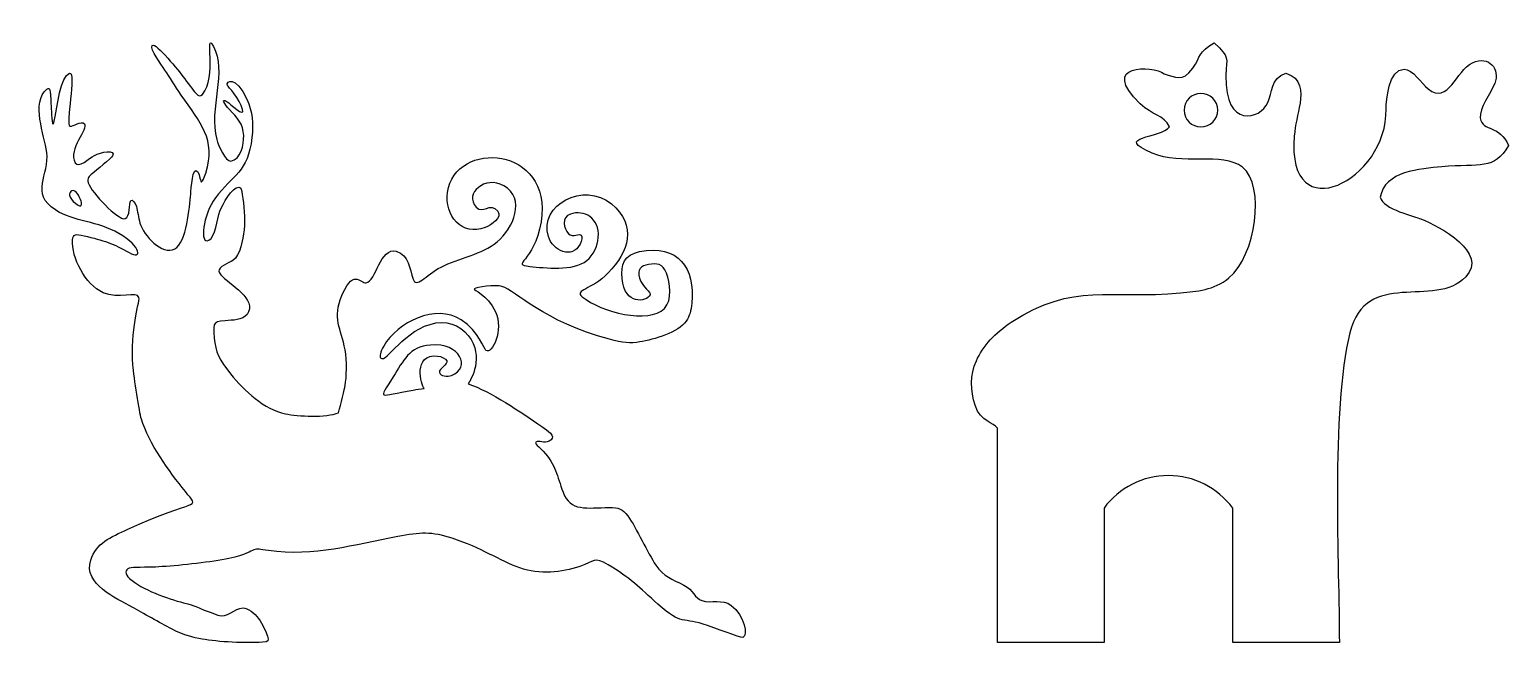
# Model space of a CAD drawing. Header units: centimetres. Extents: x 2 to 128, y -104 to 2.
# Drawn here: x 2.83 to 27.48, y -56.7 to -46.47 of the extents above; entities that cross this region are included whole.
import ezdxf

# ---------------------------------------------------------------- set-up
doc = ezdxf.new("R2010")
doc.units = ezdxf.units.CM
doc.header["$MEASUREMENT"] = 0
doc.layers.add('layer 1', color=7, linetype='Continuous')

msp = doc.modelspace()

# ---------------------------------------------------------------- linework, layer by layer
at = {"layer": 'layer 1', "color": 250}
for points, knots in [([(4.55338, -52.05942), (4.56776, -52.26962), (4.66214, -52.85267), (4.69447, -52.96084), (4.69447, -52.96084), (4.81652, -53.36923), (5.15555, -53.83129), (5.42721, -54.16921), (5.42721, -54.16921), (5.68268, -54.48702), (5.6169, -54.26668), (4.46746, -54.79903), (4.46746, -54.79903), (4.17456, -54.93468), (3.94425, -55.0262), (3.84997, -55.31639), (3.84997, -55.31639), (3.72113, -55.71293), (4.27374, -55.94735), (4.54179, -56.09817), (4.54179, -56.09817), (4.71872, -56.19775), (4.99572, -56.35557), (5.20535, -56.46597), (5.20535, -56.46597), (5.41494, -56.57639), (5.55407, -56.60066), (5.70693, -56.62975), (5.70693, -56.62975), (5.96841, -56.67946), (6.44714, -56.70288), (6.71155, -56.68256), (6.71155, -56.68256), (6.81798, -56.67437), (6.8232, -56.65655), (6.79718, -56.58278), (6.79718, -56.58278), (6.77119, -56.50901), (6.71393, -56.3792), (6.64809, -56.28835), (6.64809, -56.28835), (6.58222, -56.19749), (6.4646, -56.10798), (6.38617, -56.11009), (6.38617, -56.11009), (6.25347, -56.11367), (6.11563, -56.2876), (5.97124, -56.23358), (5.97124, -56.23358), (5.5667, -56.08228), (5.62306, -56.08417), (5.39576, -56.02558), (5.39576, -56.02558), (5.13126, -55.9574), (4.69768, -55.80503), (4.49839, -55.62067), (4.49839, -55.62067), (4.41161, -55.5404), (4.41634, -55.47412), (4.49302, -55.44967), (4.49302, -55.44967), (4.56965, -55.42523), (4.71826, -55.44252), (5.04288, -55.42272), (5.04288, -55.42272), (5.36746, -55.40291), (5.86809, -55.34591), (6.15437, -55.28634), (6.15437, -55.28634), (6.44064, -55.22677), (6.51259, -55.16465), (6.56934, -55.14206), (6.56934, -55.14206), (6.62606, -55.11946), (6.66753, -55.13639), (6.81134, -55.15593), (6.81134, -55.15593), (7.57322, -55.25929), (8.23712, -55.06064), (8.96706, -54.92057), (8.96706, -54.92057), (9.33935, -54.84913), (9.53048, -54.83757), (9.87609, -54.95026), (9.87609, -54.95026), (10.3631, -55.10906), (10.66872, -55.32461), (11.00319, -55.44466), (11.00319, -55.44466), (11.32899, -55.5616), (11.70317, -55.52128), (12.00149, -55.41927), (12.00149, -55.41927), (12.24911, -55.3346), (12.23629, -55.25139), (12.47262, -55.39101), (12.47262, -55.39101), (12.84487, -55.61095), (12.99171, -55.76884), (13.30506, -56.04965), (13.30506, -56.04965), (13.70639, -56.4093), (13.71027, -56.26047), (14.1297, -56.40249), (14.1297, -56.40249), (14.20921, -56.42941), (14.682, -56.61271), (14.71952, -56.6022), (14.71952, -56.6022), (14.81413, -56.57568), (14.7476, -56.24096), (14.52431, -56.06779), (14.52431, -56.06779), (14.37829, -55.95456), (14.19081, -56.04005), (14.03454, -55.98869), (14.03454, -55.98869), (13.92207, -55.95173), (13.89279, -55.8136), (13.73613, -55.73067), (13.73613, -55.73067), (13.53863, -55.62612), (13.40784, -55.59642), (13.26931, -55.39652), (13.26931, -55.39652), (13.1346, -55.2021), (12.95151, -54.77916), (12.802, -54.5774), (12.802, -54.5774), (12.71193, -54.45584), (12.64689, -54.43767), (12.49635, -54.43782), (12.49635, -54.43782), (12.11644, -54.4382), (11.84468, -54.51094), (11.72305, -54.18245), (11.72305, -54.18245), (11.61944, -53.90261), (11.607, -53.72895), (11.39177, -53.49613), (11.39177, -53.49613), (11.34654, -53.44719), (11.20778, -53.34919), (11.28856, -53.33601), (11.28856, -53.33601), (11.35466, -53.32522), (11.43744, -53.38215), (11.52547, -53.307), (11.52547, -53.307), (11.5962, -53.2466), (11.47024, -53.15237), (11.3687, -53.08428), (11.3687, -53.08428), (11.0213, -52.85138), (10.5169, -52.49639), (10.14299, -52.37687), (10.14299, -52.37687), (10.14299, -52.37687), (10.14282, -52.37441), (10.14282, -52.37441), (10.14282, -52.37441), (10.14625, -52.36266), (10.40582, -51.99847), (10.18924, -51.63666), (10.18924, -51.63666), (10.0722, -51.44113), (9.85639, -51.31726), (9.6047, -51.36), (9.6047, -51.36), (9.06723, -51.45129), (8.77848, -52.0417), (8.68256, -51.94268), (8.68256, -51.94268), (8.66018, -51.91958), (8.67419, -51.84674), (8.73351, -51.74432), (8.73351, -51.74432), (8.96435, -51.34594), (9.59749, -51.03245), (10.0233, -51.30905), (10.0233, -51.30905), (10.33278, -51.51012), (10.39874, -51.79039), (10.4381, -51.81859), (10.4381, -51.81859), (10.53488, -51.88795), (10.73957, -51.48297), (10.59696, -51.17193), (10.59696, -51.17193), (10.46329, -50.88038), (10.21766, -50.80954), (10.24197, -50.79087), (10.24197, -50.79087), (10.27501, -50.76549), (10.60211, -50.71714), (10.70292, -50.75031), (10.70292, -50.75031), (10.94168, -50.82887), (11.39036, -51.33399), (12.49593, -51.63052), (12.49593, -51.63052), (12.72146, -51.69102), (12.84329, -51.70172), (13.00242, -51.67585), (13.00242, -51.67585), (13.2389, -51.63741), (13.64529, -51.51618), (13.77577, -51.32842), (13.77577, -51.32842), (13.83097, -51.24898), (13.85828, -51.14876), (13.86923, -51.03066), (13.86923, -51.03066), (13.92379, -50.44234), (13.64799, -50.04336), (12.99732, -50.16967), (12.99732, -50.16967), (12.74321, -50.21899), (12.68173, -50.38552), (12.70603, -50.62084), (12.70603, -50.62084), (12.75187, -51.06468), (13.10895, -51.01512), (13.17475, -50.89204), (13.17475, -50.89204), (13.19795, -50.84863), (13.04819, -50.77022), (12.99893, -50.61433), (12.99893, -50.61433), (12.95306, -50.46917), (13.01442, -50.40664), (13.14622, -50.38485), (13.14622, -50.38485), (13.28918, -50.36121), (13.38352, -50.36735), (13.44541, -50.52743), (13.44541, -50.52743), (13.50872, -50.69114), (13.54931, -50.97557), (13.41131, -51.11644), (13.41131, -51.11644), (13.15327, -51.37985), (12.35876, -51.18577), (12.04116, -50.92122), (12.04116, -50.92122), (11.90443, -50.80731), (12.18932, -50.81713), (12.47621, -50.52471), (12.47621, -50.52471), (12.81596, -50.17833), (12.95968, -49.7347), (12.52916, -49.37418), (12.52916, -49.37418), (12.07281, -48.99202), (11.31491, -49.38933), (11.47763, -49.9183), (11.47763, -49.9183), (11.55063, -50.1556), (11.8755, -50.30299), (12.00844, -50.04334), (12.00844, -50.04334), (12.03852, -49.98453), (12.04173, -49.91998), (12.02499, -49.89651), (12.02499, -49.89651), (11.99917, -49.86026), (11.8858, -49.93953), (11.81512, -49.87092), (11.81512, -49.87092), (11.73179, -49.79002), (11.69301, -49.59441), (11.846, -49.5433), (11.846, -49.5433), (12.06626, -49.4697), (12.33551, -49.6029), (12.30957, -49.93407), (12.30957, -49.93407), (12.29838, -50.07677), (12.22914, -50.22908), (12.11792, -50.31986), (12.11792, -50.31986), (11.89883, -50.49868), (11.41672, -50.44271), (11.17053, -50.41595), (11.17053, -50.41595), (10.83101, -50.37905), (11.24515, -50.3601), (11.35508, -49.67294), (11.35508, -49.67294), (11.55895, -48.39861), (9.92259, -48.29831), (9.79653, -49.18191), (9.79653, -49.18191), (9.74153, -49.56746), (10.03993, -49.91962), (10.42277, -49.76805), (10.42277, -49.76805), (10.53, -49.72559), (10.71594, -49.60283), (10.63356, -49.49832), (10.63356, -49.49832), (10.50346, -49.33325), (10.38946, -49.55452), (10.27503, -49.42974), (10.27503, -49.42974), (10.065, -49.20073), (10.42678, -48.89686), (10.73537, -49.07127), (10.73537, -49.07127), (11.10728, -49.28147), (10.89623, -49.77916), (10.6262, -50.00602), (10.6262, -50.00602), (10.37259, -50.2191), (9.98186, -50.27594), (9.68938, -50.42693), (9.68938, -50.42693), (9.42323, -50.56432), (9.28069, -50.79121), (9.22216, -50.62691), (9.22216, -50.62691), (9.1621, -50.45832), (9.15571, -50.22377), (8.93913, -50.16338), (8.93913, -50.16338), (8.68072, -50.09133), (8.60075, -50.66743), (8.44115, -50.69285), (8.44115, -50.69285), (8.34555, -50.70807), (8.21507, -50.41007), (8.00953, -50.97177), (8.00953, -50.97177), (7.88201, -51.32028), (8.04707, -51.4917), (8.10095, -51.87785), (8.10095, -51.87785), (8.13024, -52.08785), (8.10128, -52.35725), (8.08556, -52.4353), (8.08556, -52.4353), (8.06982, -52.51335), (7.98756, -52.83566), (7.98057, -52.85585), (7.98057, -52.85585), (7.77652, -52.9439), (7.30244, -52.91584), (7.09621, -52.87405), (7.09621, -52.87405), (6.73787, -52.80143), (6.41264, -52.49508), (6.18126, -52.20922), (6.18126, -52.20922), (5.99365, -51.97743), (5.92748, -51.84103), (5.90896, -51.61094), (5.90896, -51.61094), (5.88497, -51.31284), (5.88909, -51.33992), (6.18885, -51.31553), (6.18885, -51.31553), (6.32127, -51.30476), (6.47223, -51.27663), (6.49539, -51.1233), (6.49539, -51.1233), (6.53335, -50.87219), (6.01194, -50.63562), (5.98519, -50.4987), (5.98519, -50.4987), (5.97081, -50.42513), (6.15967, -50.35896), (6.2174, -50.31774), (6.2174, -50.31774), (6.34355, -50.22769), (6.38625, -49.97292), (6.40553, -49.80742), (6.40553, -49.80742), (6.42847, -49.61051), (6.40195, -49.39521), (6.37547, -49.2152), (6.37547, -49.2152), (6.36443, -49.14002), (6.35434, -49.09764), (6.32078, -49.09645), (6.32078, -49.09645), (6.20578, -49.09231), (6.04695, -49.37807), (6.0041, -49.49573), (6.0041, -49.49573), (5.95397, -49.6334), (5.92855, -49.92143), (5.81734, -49.98167), (5.81734, -49.98167), (5.66323, -50.06515), (5.71783, -49.55484), (5.9277, -49.27334), (5.9277, -49.27334), (6.21392, -48.88944), (6.47456, -48.84832), (6.53707, -48.26998), (6.53707, -48.26998), (6.5627, -48.03292), (6.54884, -47.83905), (6.45294, -47.62912), (6.45294, -47.62912), (6.2667, -47.22147), (6.09468, -47.324), (6.13007, -47.40023), (6.13007, -47.40023), (6.13334, -47.40726), (6.33852, -47.63565), (6.382, -47.79769), (6.382, -47.79769), (6.42379, -47.9534), (6.16423, -47.69307), (6.12585, -47.67), (6.12585, -47.67), (6.01524, -47.60351), (6.073, -47.70298), (6.16492, -47.80231), (6.16492, -47.80231), (6.2841, -47.93109), (6.39481, -48.04208), (6.40042, -48.23506), (6.40042, -48.23506), (6.40475, -48.38419), (6.34927, -48.63794), (6.18697, -48.65942), (6.18697, -48.65942), (6.09544, -48.67154), (5.97915, -48.40487), (5.95068, -48.30035), (5.95068, -48.30035), (5.81057, -47.78598), (6.12897, -47.15766), (5.89453, -46.74833), (5.89453, -46.74833), (5.73378, -46.46766), (5.96983, -47.27443), (5.71034, -47.54757), (5.71034, -47.54757), (5.67874, -47.5808), (5.65394, -47.58485), (5.60181, -47.52906), (5.60181, -47.52906), (5.54965, -47.47329), (5.4701, -47.3577), (5.38786, -47.25019), (5.38786, -47.25019), (5.34108, -47.18903), (4.92695, -46.66446), (4.87645, -46.7357), (4.87645, -46.7357), (4.8336, -46.79612), (5.02033, -47.04012), (5.08657, -47.14234), (5.08657, -47.14234), (5.16489, -47.26325), (5.24956, -47.40089), (5.35941, -47.56039), (5.35941, -47.56039), (5.67571, -48.01972), (5.945, -48.30092), (5.76828, -48.85958), (5.76828, -48.85958), (5.73892, -48.95237), (5.71209, -48.99297), (5.69799, -49.00469), (5.69799, -49.00469), (5.6763, -49.02266), (5.66715, -48.88444), (5.63639, -48.84242), (5.63639, -48.84242), (5.54196, -48.71344), (5.52402, -49.1336), (5.5171, -49.21032), (5.5171, -49.21032), (5.4977, -49.4254), (5.44704, -50.02152), (5.25261, -50.12358), (5.25261, -50.12358), (5.0334, -50.23865), (4.73677, -49.90065), (4.67124, -49.69614), (4.67124, -49.69614), (4.63996, -49.59855), (4.63502, -49.4951), (4.61052, -49.41945), (4.61052, -49.41945), (4.58604, -49.3438), (4.54208, -49.29588), (4.52062, -49.32044), (4.52062, -49.32044), (4.48231, -49.36417), (4.51263, -49.59716), (4.42262, -49.62056), (4.42262, -49.62056), (4.30858, -49.6502), (3.86365, -49.19282), (3.80902, -49.02119), (3.80902, -49.02119), (3.7844, -48.94381), (3.82537, -48.91225), (3.87862, -48.86746), (3.87862, -48.86746), (3.93213, -48.82248), (4.19328, -48.61643), (4.21458, -48.57289), (4.21458, -48.57289), (4.26764, -48.46443), (4.02338, -48.50589), (3.91119, -48.56476), (3.91119, -48.56476), (3.82306, -48.61102), (3.64625, -48.79092), (3.58991, -48.68822), (3.58991, -48.68822), (3.4659, -48.46219), (3.81753, -48.11999), (3.74509, -48.0381), (3.74509, -48.0381), (3.69417, -47.98054), (3.55266, -48.08779), (3.50582, -48.07941), (3.50582, -48.07941), (3.42243, -48.06449), (3.61285, -47.17462), (3.49845, -47.1967), (3.49845, -47.1967), (3.35861, -47.22368), (3.27566, -47.80547), (3.25694, -47.91721), (3.25694, -47.91721), (3.21348, -48.17668), (3.20488, -47.98726), (3.19477, -47.8312), (3.19477, -47.8312), (3.18789, -47.72446), (3.18347, -47.58629), (3.17435, -47.51439), (3.17435, -47.51439), (3.16524, -47.44251), (3.15143, -47.43685), (3.12002, -47.46229), (3.12002, -47.46229), (2.85001, -47.68084), (3.0807, -48.22807), (3.1177, -48.51565), (3.1177, -48.51565), (3.16562, -48.88814), (2.83084, -49.19852), (3.26177, -49.47573), (3.26177, -49.47573), (3.56963, -49.67377), (3.97457, -49.66364), (4.31687, -49.86594), (4.31687, -49.86594), (4.71054, -50.0986), (4.70355, -50.31042), (4.49326, -50.18733), (4.49326, -50.18733), (4.23124, -50.03396), (4.06037, -49.98099), (3.73797, -49.90602), (3.73797, -49.90602), (3.605, -49.87509), (3.55461, -49.87285), (3.54755, -49.97224), (3.54755, -49.97224), (3.5265, -50.26843), (3.75986, -50.71835), (4.05513, -50.85517), (4.05513, -50.85517), (4.30645, -50.97162), (4.63121, -50.81995), (4.65367, -50.93454), (4.65367, -50.93454), (4.665, -50.99236), (4.6213, -51.11421), (4.58861, -51.3113), (4.58861, -51.3113), (4.55594, -51.50832), (4.5343, -51.78056), (4.55338, -52.05942)], [0, 0, 0, 0, 0.00680272, 0.00680272, 0.00680272, 0.00680272, 0.01360544, 0.01360544, 0.01360544, 0.01360544, 0.02040816, 0.02040816, 0.02040816, 0.02040816, 0.02721088, 0.02721088, 0.02721088, 0.02721088, 0.03401361, 0.03401361, 0.03401361, 0.03401361, 0.04081633, 0.04081633, 0.04081633, 0.04081633, 0.04761905, 0.04761905, 0.04761905, 0.04761905, 0.05442177, 0.05442177, 0.05442177, 0.05442177, 0.06122449, 0.06122449, 0.06122449, 0.06122449, 0.06802721, 0.06802721, 0.06802721, 0.06802721, 0.07482993, 0.07482993, 0.07482993, 0.07482993, 0.08163265, 0.08163265, 0.08163265, 0.08163265, 0.08843537, 0.08843537, 0.08843537, 0.08843537, 0.0952381, 0.0952381, 0.0952381, 0.0952381, 0.10204082, 0.10204082, 0.10204082, 0.10204082, 0.10884354, 0.10884354, 0.10884354, 0.10884354, 0.11564626, 0.11564626, 0.11564626, 0.11564626, 0.12244898, 0.12244898, 0.12244898, 0.12244898, 0.1292517, 0.1292517, 0.1292517, 0.1292517, 0.13605442, 0.13605442, 0.13605442, 0.13605442, 0.14285714, 0.14285714, 0.14285714, 0.14285714, 0.14965986, 0.14965986, 0.14965986, 0.14965986, 0.15646259, 0.15646259, 0.15646259, 0.15646259, 0.16326531, 0.16326531, 0.16326531, 0.16326531, 0.17006803, 0.17006803, 0.17006803, 0.17006803, 0.17687075, 0.17687075, 0.17687075, 0.17687075, 0.18367347, 0.18367347, 0.18367347, 0.18367347, 0.19047619, 0.19047619, 0.19047619, 0.19047619, 0.19727891, 0.19727891, 0.19727891, 0.19727891, 0.20408163, 0.20408163, 0.20408163, 0.20408163, 0.21088435, 0.21088435, 0.21088435, 0.21088435, 0.21768707, 0.21768707, 0.21768707, 0.21768707, 0.2244898, 0.2244898, 0.2244898, 0.2244898, 0.23129252, 0.23129252, 0.23129252, 0.23129252, 0.23809524, 0.23809524, 0.23809524, 0.23809524, 0.24489796, 0.24489796, 0.24489796, 0.24489796, 0.25170068, 0.25170068, 0.25170068, 0.25170068, 0.2585034, 0.2585034, 0.2585034, 0.2585034, 0.26530612, 0.26530612, 0.26530612, 0.26530612, 0.27210884, 0.27210884, 0.27210884, 0.27210884, 0.27891156, 0.27891156, 0.27891156, 0.27891156, 0.28571429, 0.28571429, 0.28571429, 0.28571429, 0.29251701, 0.29251701, 0.29251701, 0.29251701, 0.29931973, 0.29931973, 0.29931973, 0.29931973, 0.30612245, 0.30612245, 0.30612245, 0.30612245, 0.31292517, 0.31292517, 0.31292517, 0.31292517, 0.31972789, 0.31972789, 0.31972789, 0.31972789, 0.32653061, 0.32653061, 0.32653061, 0.32653061, 0.33333333, 0.33333333, 0.33333333, 0.33333333, 0.34013605, 0.34013605, 0.34013605, 0.34013605, 0.34693878, 0.34693878, 0.34693878, 0.34693878, 0.3537415, 0.3537415, 0.3537415, 0.3537415, 0.36054422, 0.36054422, 0.36054422, 0.36054422, 0.36734694, 0.36734694, 0.36734694, 0.36734694, 0.37414966, 0.37414966, 0.37414966, 0.37414966, 0.38095238, 0.38095238, 0.38095238, 0.38095238, 0.3877551, 0.3877551, 0.3877551, 0.3877551, 0.39455782, 0.39455782, 0.39455782, 0.39455782, 0.40136054, 0.40136054, 0.40136054, 0.40136054, 0.40816327, 0.40816327, 0.40816327, 0.40816327, 0.41496599, 0.41496599, 0.41496599, 0.41496599, 0.42176871, 0.42176871, 0.42176871, 0.42176871, 0.42857143, 0.42857143, 0.42857143, 0.42857143, 0.43537415, 0.43537415, 0.43537415, 0.43537415, 0.44217687, 0.44217687, 0.44217687, 0.44217687, 0.44897959, 0.44897959, 0.44897959, 0.44897959, 0.45578231, 0.45578231, 0.45578231, 0.45578231, 0.46258503, 0.46258503, 0.46258503, 0.46258503, 0.46938776, 0.46938776, 0.46938776, 0.46938776, 0.47619048, 0.47619048, 0.47619048, 0.47619048, 0.4829932, 0.4829932, 0.4829932, 0.4829932, 0.48979592, 0.48979592, 0.48979592, 0.48979592, 0.49659864, 0.49659864, 0.49659864, 0.49659864, 0.50340136, 0.50340136, 0.50340136, 0.50340136, 0.51020408, 0.51020408, 0.51020408, 0.51020408, 0.5170068, 0.5170068, 0.5170068, 0.5170068, 0.52380952, 0.52380952, 0.52380952, 0.52380952, 0.53061224, 0.53061224, 0.53061224, 0.53061224, 0.53741497, 0.53741497, 0.53741497, 0.53741497, 0.54421769, 0.54421769, 0.54421769, 0.54421769, 0.55102041, 0.55102041, 0.55102041, 0.55102041, 0.55782313, 0.55782313, 0.55782313, 0.55782313, 0.56462585, 0.56462585, 0.56462585, 0.56462585, 0.57142857, 0.57142857, 0.57142857, 0.57142857, 0.57823129, 0.57823129, 0.57823129, 0.57823129, 0.58503401, 0.58503401, 0.58503401, 0.58503401, 0.59183673, 0.59183673, 0.59183673, 0.59183673, 0.59863946, 0.59863946, 0.59863946, 0.59863946, 0.60544218, 0.60544218, 0.60544218, 0.60544218, 0.6122449, 0.6122449, 0.6122449, 0.6122449, 0.61904762, 0.61904762, 0.61904762, 0.61904762, 0.62585034, 0.62585034, 0.62585034, 0.62585034, 0.63265306, 0.63265306, 0.63265306, 0.63265306, 0.63945578, 0.63945578, 0.63945578, 0.63945578, 0.6462585, 0.6462585, 0.6462585, 0.6462585, 0.65306122, 0.65306122, 0.65306122, 0.65306122, 0.65986395, 0.65986395, 0.65986395, 0.65986395, 0.66666667, 0.66666667, 0.66666667, 0.66666667, 0.67346939, 0.67346939, 0.67346939, 0.67346939, 0.68027211, 0.68027211, 0.68027211, 0.68027211, 0.68707483, 0.68707483, 0.68707483, 0.68707483, 0.69387755, 0.69387755, 0.69387755, 0.69387755, 0.70068027, 0.70068027, 0.70068027, 0.70068027, 0.70748299, 0.70748299, 0.70748299, 0.70748299, 0.71428571, 0.71428571, 0.71428571, 0.71428571, 0.72108844, 0.72108844, 0.72108844, 0.72108844, 0.72789116, 0.72789116, 0.72789116, 0.72789116, 0.73469388, 0.73469388, 0.73469388, 0.73469388, 0.7414966, 0.7414966, 0.7414966, 0.7414966, 0.74829932, 0.74829932, 0.74829932, 0.74829932, 0.75510204, 0.75510204, 0.75510204, 0.75510204, 0.76190476, 0.76190476, 0.76190476, 0.76190476, 0.76870748, 0.76870748, 0.76870748, 0.76870748, 0.7755102, 0.7755102, 0.7755102, 0.7755102, 0.78231293, 0.78231293, 0.78231293, 0.78231293, 0.78911565, 0.78911565, 0.78911565, 0.78911565, 0.79591837, 0.79591837, 0.79591837, 0.79591837, 0.80272109, 0.80272109, 0.80272109, 0.80272109, 0.80952381, 0.80952381, 0.80952381, 0.80952381, 0.81632653, 0.81632653, 0.81632653, 0.81632653, 0.82312925, 0.82312925, 0.82312925, 0.82312925, 0.82993197, 0.82993197, 0.82993197, 0.82993197, 0.83673469, 0.83673469, 0.83673469, 0.83673469, 0.84353741, 0.84353741, 0.84353741, 0.84353741, 0.85034014, 0.85034014, 0.85034014, 0.85034014, 0.85714286, 0.85714286, 0.85714286, 0.85714286, 0.86394558, 0.86394558, 0.86394558, 0.86394558, 0.8707483, 0.8707483, 0.8707483, 0.8707483, 0.87755102, 0.87755102, 0.87755102, 0.87755102, 0.88435374, 0.88435374, 0.88435374, 0.88435374, 0.89115646, 0.89115646, 0.89115646, 0.89115646, 0.89795918, 0.89795918, 0.89795918, 0.89795918, 0.9047619, 0.9047619, 0.9047619, 0.9047619, 0.91156463, 0.91156463, 0.91156463, 0.91156463, 0.91836735, 0.91836735, 0.91836735, 0.91836735, 0.92517007, 0.92517007, 0.92517007, 0.92517007, 0.93197279, 0.93197279, 0.93197279, 0.93197279, 0.93877551, 0.93877551, 0.93877551, 0.93877551, 0.94557823, 0.94557823, 0.94557823, 0.94557823, 0.95238095, 0.95238095, 0.95238095, 0.95238095, 0.95918367, 0.95918367, 0.95918367, 0.95918367, 0.96598639, 0.96598639, 0.96598639, 0.96598639, 0.97278912, 0.97278912, 0.97278912, 0.97278912, 0.97959184, 0.97959184, 0.97959184, 0.97959184, 0.98639456, 0.98639456, 0.98639456, 0.98639456, 1, 1, 1, 1]), ([(25.44096, -47.79081), (25.46996, -48.97964), (23.77348, -49.83583), (23.91007, -48.24351), (23.91007, -48.24351), (23.92607, -48.05723), (23.97241, -47.88482), (24.00628, -47.69604), (24.00628, -47.69604), (24.04037, -47.50601), (24.03342, -47.2736), (23.77135, -47.19646), (23.77135, -47.19646), (23.51305, -47.27426), (23.54196, -47.52755), (23.47206, -47.68425), (23.47206, -47.68425), (23.34579, -47.96724), (22.75089, -48.1278), (22.77128, -47.23303), (22.77128, -47.23303), (22.77864, -46.91026), (22.84434, -46.94572), (22.57712, -46.68988), (22.57712, -46.68988), (22.29961, -46.84198), (22.36169, -46.91135), (22.21773, -47.11278), (22.21773, -47.11278), (22.04456, -47.35505), (21.92942, -47.25539), (21.74006, -47.20469), (21.74006, -47.20469), (21.5484, -47.06069), (20.64436, -47.03346), (21.34332, -47.7068), (21.34332, -47.7068), (21.54455, -47.90063), (21.73338, -47.88692), (21.83128, -48.08755), (21.83128, -48.08755), (21.69152, -48.29199), (20.86717, -48.23873), (21.54354, -48.5293), (21.54354, -48.5293), (22.02361, -48.73558), (22.71491, -48.50565), (23.04575, -48.76246), (23.04575, -48.76246), (23.43647, -49.06576), (23.26794, -50.24259), (22.8222, -50.60753), (22.8222, -50.60753), (22.56713, -50.81637), (22.28523, -50.83037), (22.01557, -50.85685), (22.01557, -50.85685), (20.83709, -50.97254), (20.23781, -50.6647), (19.19258, -51.3473), (19.19258, -51.3473), (18.92918, -51.5193), (18.72006, -51.74407), (18.61135, -51.9915), (18.61135, -51.9915), (18.50817, -52.22644), (18.50839, -52.4907), (18.5907, -52.73254), (18.5907, -52.73254), (18.68924, -53.0222), (18.89895, -53.00985), (18.9619, -53.11158), (18.9619, -53.11158), (18.9619, -53.11158), (18.9619, -56.68989), (18.9619, -56.68989), (18.9619, -56.68989), (18.9619, -56.68989), (20.73966, -56.68989), (20.73966, -56.68989), (20.73966, -56.68989), (20.73966, -56.68989), (20.73966, -54.44515), (20.73966, -54.44515), (20.73966, -54.44515), (20.9909, -54.10489), (21.38874, -53.90412), (21.8117, -53.90412), (21.8117, -53.90412), (22.23465, -53.90412), (22.6325, -54.10489), (22.88374, -54.44515), (22.88374, -54.44515), (22.88374, -54.44515), (22.88374, -56.68989), (22.88374, -56.68989), (22.88374, -56.68989), (23.47585, -56.68989), (24.06899, -56.68989), (24.6615, -56.68989), (24.6615, -56.68989), (24.6615, -55.45833), (24.5177, -52.808), (24.83624, -51.52551), (24.83624, -51.52551), (25.10814, -50.43084), (26.24795, -51.14187), (26.76753, -50.59052), (26.76753, -50.59052), (27.14807, -50.18669), (26.34238, -49.75566), (26.02066, -49.62467), (26.02066, -49.62467), (25.93317, -49.58903), (25.38223, -49.45864), (25.34346, -49.26462), (25.34346, -49.26462), (25.41209, -48.82729), (26.01687, -48.7882), (26.36712, -48.75672), (26.36712, -48.75672), (27.01007, -48.69893), (27.2435, -48.81769), (27.47971, -48.4034), (27.47971, -48.4034), (27.34194, -48.0473), (27.05038, -48.18184), (27.01151, -47.94122), (27.01151, -47.94122), (26.98551, -47.78028), (27.18932, -47.52794), (27.25193, -47.36597), (27.25193, -47.36597), (27.34412, -47.12745), (27.1595, -46.89407), (26.88036, -47.02274), (26.88036, -47.02274), (26.60383, -47.15019), (26.47901, -47.7278), (26.14298, -47.45828), (26.14298, -47.45828), (26.03289, -47.36998), (25.8822, -47.1242), (25.74069, -47.12753), (25.74069, -47.12753), (25.4868, -47.13352), (25.43753, -47.65029), (25.44096, -47.79081)], [0, 0, 0, 0, 0.02631579, 0.02631579, 0.02631579, 0.02631579, 0.05263158, 0.05263158, 0.05263158, 0.05263158, 0.07894737, 0.07894737, 0.07894737, 0.07894737, 0.10526316, 0.10526316, 0.10526316, 0.10526316, 0.13157895, 0.13157895, 0.13157895, 0.13157895, 0.15789474, 0.15789474, 0.15789474, 0.15789474, 0.18421053, 0.18421053, 0.18421053, 0.18421053, 0.21052632, 0.21052632, 0.21052632, 0.21052632, 0.23684211, 0.23684211, 0.23684211, 0.23684211, 0.26315789, 0.26315789, 0.26315789, 0.26315789, 0.28947368, 0.28947368, 0.28947368, 0.28947368, 0.31578947, 0.31578947, 0.31578947, 0.31578947, 0.34210526, 0.34210526, 0.34210526, 0.34210526, 0.36842105, 0.36842105, 0.36842105, 0.36842105, 0.39473684, 0.39473684, 0.39473684, 0.39473684, 0.42105263, 0.42105263, 0.42105263, 0.42105263, 0.44736842, 0.44736842, 0.44736842, 0.44736842, 0.47368421, 0.47368421, 0.47368421, 0.47368421, 0.5, 0.5, 0.5, 0.5, 0.52631579, 0.52631579, 0.52631579, 0.52631579, 0.55263158, 0.55263158, 0.55263158, 0.55263158, 0.57894737, 0.57894737, 0.57894737, 0.57894737, 0.60526316, 0.60526316, 0.60526316, 0.60526316, 0.63157895, 0.63157895, 0.63157895, 0.63157895, 0.65789474, 0.65789474, 0.65789474, 0.65789474, 0.68421053, 0.68421053, 0.68421053, 0.68421053, 0.71052632, 0.71052632, 0.71052632, 0.71052632, 0.73684211, 0.73684211, 0.73684211, 0.73684211, 0.76315789, 0.76315789, 0.76315789, 0.76315789, 0.78947368, 0.78947368, 0.78947368, 0.78947368, 0.81578947, 0.81578947, 0.81578947, 0.81578947, 0.84210526, 0.84210526, 0.84210526, 0.84210526, 0.86842105, 0.86842105, 0.86842105, 0.86842105, 0.89473684, 0.89473684, 0.89473684, 0.89473684, 0.92105263, 0.92105263, 0.92105263, 0.92105263, 0.94736842, 0.94736842, 0.94736842, 0.94736842, 1, 1, 1, 1]), ([(22.35434, -48.09195), (22.19962, -48.09195), (22.0742, -47.96653), (22.0742, -47.81181), (22.0742, -47.81181), (22.0742, -47.6571), (22.19962, -47.53167), (22.35434, -47.53167), (22.35434, -47.53167), (22.50905, -47.53167), (22.63448, -47.6571), (22.63448, -47.81181), (22.63448, -47.81181), (22.63448, -47.96653), (22.50905, -48.09195), (22.35434, -48.09195)], [0, 0, 0, 0, 0.2, 0.2, 0.2, 0.2, 0.4, 0.4, 0.4, 0.4, 0.6, 0.6, 0.6, 0.6, 1, 1, 1, 1]), ([(3.69859, -49.38482), (3.68396, -49.46527), (3.50279, -49.30302), (3.49539, -49.22963), (3.49539, -49.22963), (3.48938, -49.1701), (3.5675, -49.10185), (3.63358, -49.21073), (3.63358, -49.21073), (3.66442, -49.26155), (3.70497, -49.34958), (3.69859, -49.38482)], [0, 0, 0, 0, 0.25, 0.25, 0.25, 0.25, 0.5, 0.5, 0.5, 0.5, 1, 1, 1, 1]), ([(9.224, -52.47776), (8.64493, -52.57208), (8.63048, -52.67456), (8.89133, -52.25983), (8.89133, -52.25983), (9.06287, -51.98709), (9.15411, -51.75847), (9.51216, -51.72774), (9.51216, -51.72774), (10.0083, -51.68517), (10.19523, -52.10354), (9.86062, -52.23607), (9.86062, -52.23607), (9.79836, -52.26074), (9.67566, -52.2498), (9.66214, -52.18322), (9.66214, -52.18322), (9.64978, -52.12237), (9.81165, -52.05272), (9.78343, -51.98958), (9.78343, -51.98958), (9.76784, -51.95462), (9.6972, -51.91775), (9.63053, -51.91092), (9.63053, -51.91092), (9.21855, -51.86864), (9.35124, -52.40132), (9.40975, -52.44953), (9.40975, -52.44953), (9.34329, -52.45881), (9.28263, -52.46819), (9.224, -52.47776)], [0, 0, 0, 0, 0.11111111, 0.11111111, 0.11111111, 0.11111111, 0.22222222, 0.22222222, 0.22222222, 0.22222222, 0.33333333, 0.33333333, 0.33333333, 0.33333333, 0.44444444, 0.44444444, 0.44444444, 0.44444444, 0.55555556, 0.55555556, 0.55555556, 0.55555556, 0.66666667, 0.66666667, 0.66666667, 0.66666667, 0.77777778, 0.77777778, 0.77777778, 0.77777778, 1, 1, 1, 1])]:
    msp.add_open_spline(points, degree=3, knots=knots, dxfattribs=at)

doc.saveas('drawing.dxf')
